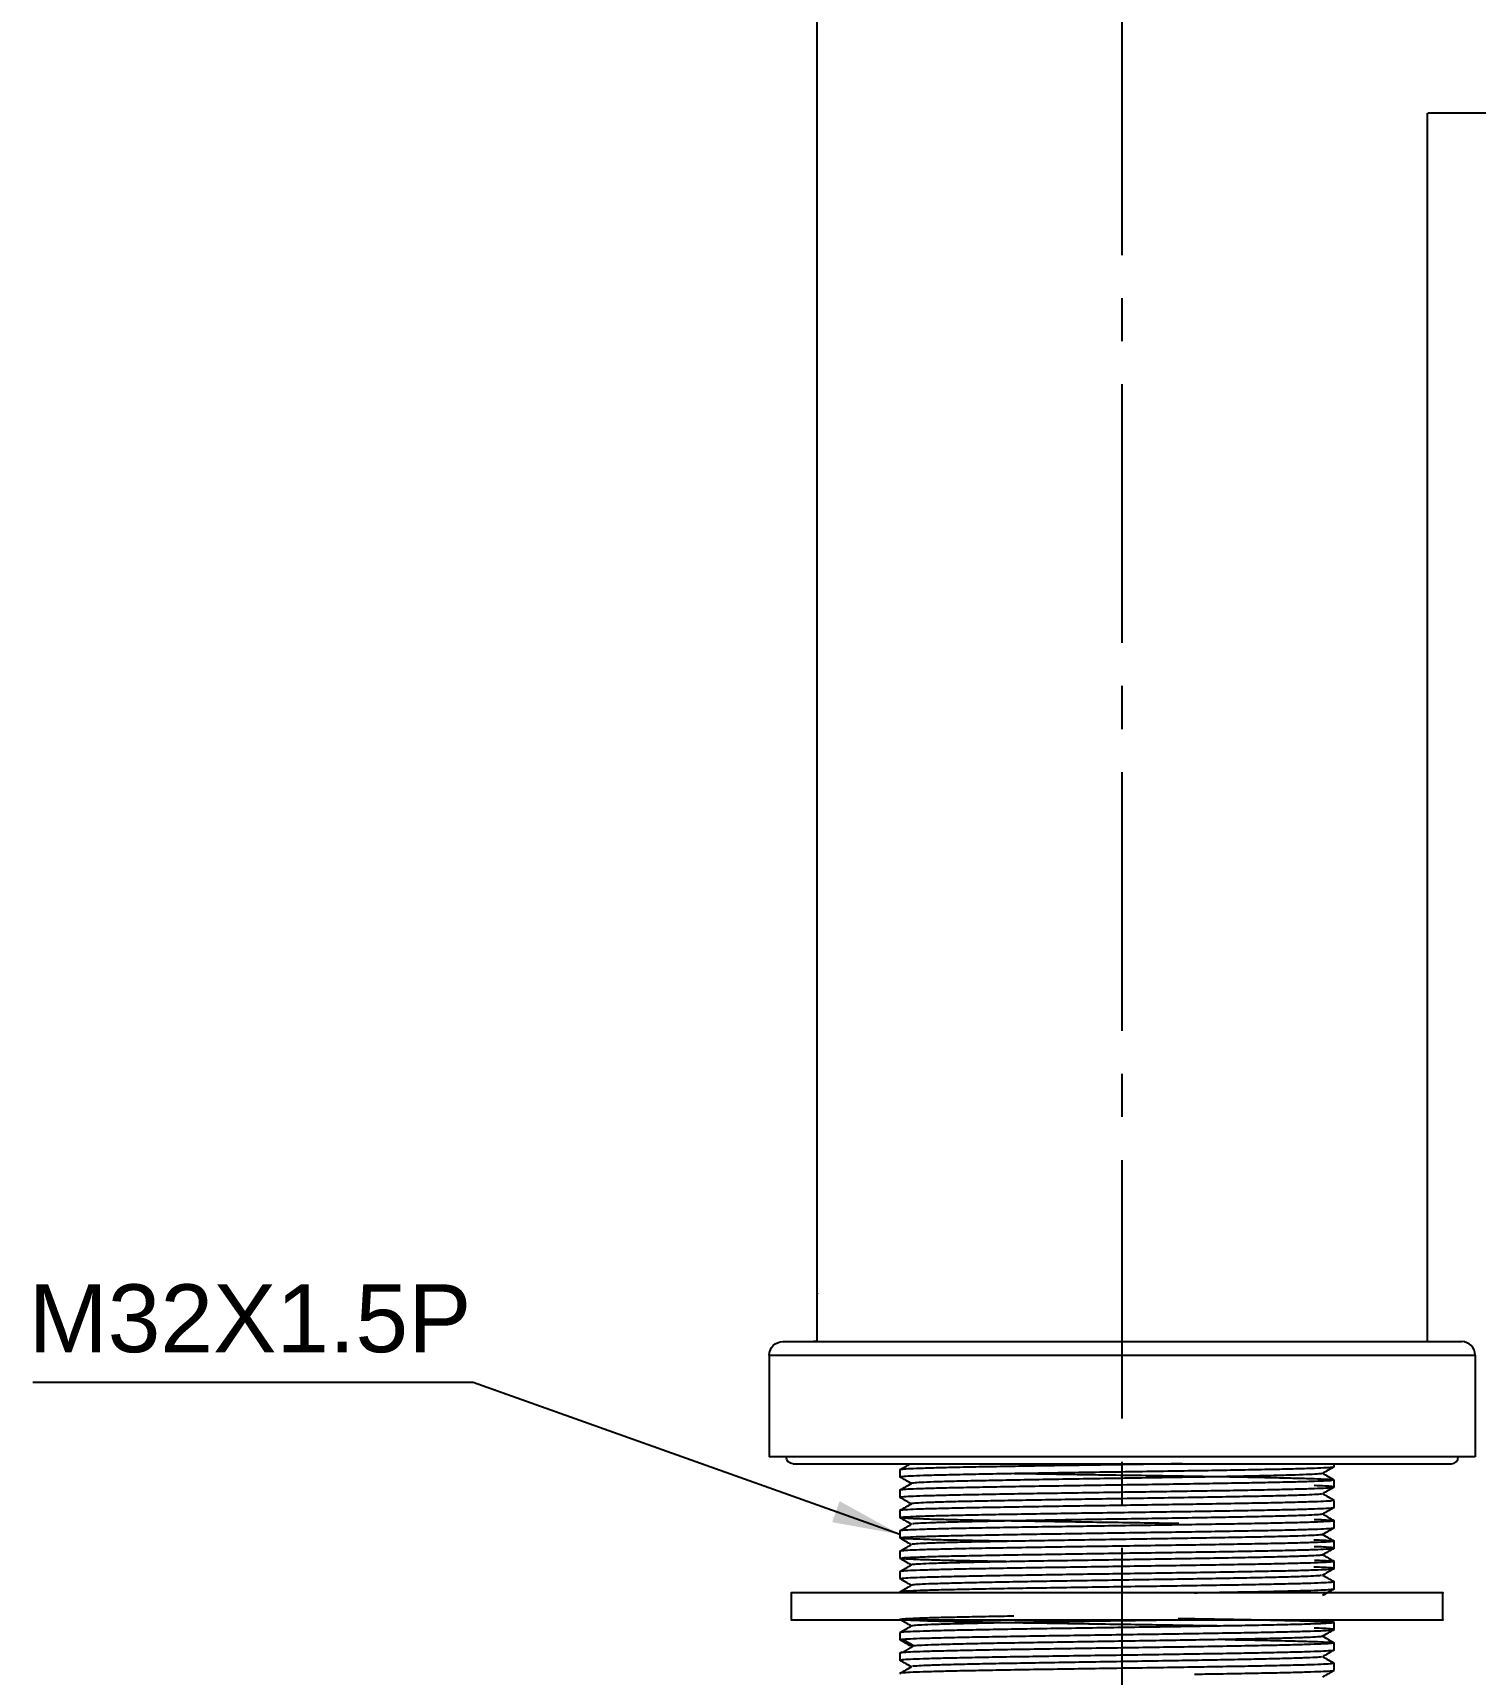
# Model space of a CAD drawing. Extents: x 10274 to 11115, y -16168 to -15573.
# Drawn here: x 10392.9 to 10499.2, y -15933 to -15812 of the extents above; entities that cross this region are included whole.
import ezdxf

# ---------------------------------------------------------------- set-up
doc = ezdxf.new("R2010")
doc.units = 0
doc.header["$MEASUREMENT"] = 0
doc.linetypes.add('CENTER2', pattern=[28.575, 19.05, -3.175, 3.175, -3.175])
doc.layers.get('0').update_dxf_attribs({"linetype": 'CONTINUOUS'})
doc.layers.get('Defpoints').update_dxf_attribs({"linetype": 'CONTINUOUS'})
doc.layers.add('CENTER', color=1, linetype='CENTER2')
doc.layers.add('DIM_', color=3, linetype='CONTINUOUS', lineweight=9)
doc.styles.get("Standard").update_dxf_attribs({"font": 'arial.ttf'})
doc.dimstyles.new('STANDARD$0', dxfattribs={"dimtxt": 3.5, "dimasz": 2.5, "dimexe": 0.7, "dimexo": 0.7, "dimgap": 0.5, "dimtad": 3, "dimdec": 4, "dimdsep": 46, "dimtxsty": 'Standard', "dimcen": 0, "dimclrd": 2, "dimclre": 2, "dimclrt": 4, "dimadec": 0, "dimazin": 0, "dimtp": 0.2, "dimtm": 0.1, "dimtfac": 0.5, "dimtdec": 4, "dimtmove": 1, "dimatfit": 3, "dimfxl": 1, "dimtolj": 1, "dimarcsym": 0})
doc.dimstyles.new('사본(2) STANDARD', dxfattribs={"dimscale": 0, "dimtxt": 5, "dimasz": 5, "dimexe": 1.25, "dimexo": 0.625, "dimgap": 1.5, "dimtad": 3, "dimtih": 1, "dimtoh": 1, "dimdec": 1, "dimzin": 9, "dimdsep": 46, "dimtxsty": 'Standard', "dimcen": 2.5, "dimclrd": 3, "dimclre": 3, "dimclrt": 4, "dimadec": 0, "dimazin": 0, "dimtfac": 1, "dimtdec": 1, "dimtmove": 0, "dimatfit": 3, "dimfxl": 1.25, "dimtfill": 1, "dimtolj": 1, "dimtzin": 0, "dimarcsym": 0})

# ---------------------------------------------------------------- blocks, each defined once
blk = doc.blocks.new('*D143')
at = {"layer": 'DIM_', "color": 3, "lineweight": -2, "transparency": 16777216}
for p, q in [((10584.69, -15814.8), (10584.69, -15937.65)), ((10478.17, -15936.95), (10526.78, -15936.95)), ((10579.69, -15936.95), (10544.22, -15936.95))]:
    blk.add_line(p, q, dxfattribs=at)
at = {"layer": 'DIM_', "color": 3, "transparency": 16777216}
for points in [[(10478.17, -15936.12), (10478.17, -15937.78), (10473.17, -15936.95)], [(10579.69, -15936.12), (10579.69, -15937.78), (10584.69, -15936.95)]]:
    blk.add_solid(points, dxfattribs=at)
at = {"layer": 'DIM_', "color": 4, "transparency": 16777216, "insert": (10535.5, -15936.95), "char_height": 5, "attachment_point": 5, "bg_fill": 3, "box_fill_scale": 1.25, "bg_fill_color": 256, "bg_fill_true_color": 13158600, "bg_fill_transparency": 0}
blk.add_mtext('\\A1;111.5', dxfattribs=at)
blk = doc.blocks.new('*D147')
at = {"layer": 'Defpoints', "color": 0, "transparency": 16777216}
for p in [(10659.49, -15916.95), (10473.17, -15956.95), (10473.17, -15956.95)]:
    blk.add_point(p, dxfattribs=at)
at = {"layer": 'DIM_', "color": 3, "lineweight": -2, "transparency": 16777216}
for p, q in [((10659.49, -15917.65), (10659.49, -15957.65)), ((10478.17, -15956.95), (10557.63, -15956.95)), ((10654.49, -15956.95), (10575.03, -15956.95))]:
    blk.add_line(p, q, dxfattribs=at)
at = {"layer": 'DIM_', "color": 3, "transparency": 16777216}
for points in [[(10478.17, -15956.12), (10478.17, -15957.78), (10473.17, -15956.95)], [(10654.49, -15956.12), (10654.49, -15957.78), (10659.49, -15956.95)]]:
    blk.add_solid(points, dxfattribs=at)
at = {"layer": 'DIM_', "color": 4, "transparency": 16777216, "insert": (10566.33, -15956.95), "char_height": 5, "attachment_point": 5, "bg_fill": 3, "box_fill_scale": 1.25, "bg_fill_color": 256, "bg_fill_true_color": 13158600, "bg_fill_transparency": 0}
blk.add_mtext('\\A1;186.3', dxfattribs=at)

msp = doc.modelspace()

# ---------------------------------------------------------------- linework, layer by layer
at = {"lineweight": -3}
for p, q in [((10450.669, -15759.951), (10450.669, -15908.419)), ((10450.744, -15904.899), (10450.745, -15904.893)), ((10447.169, -15909.451), (10447.169, -15916.951))]:
    msp.add_line(p, q, dxfattribs=at)
at = {"lineweight": -3, "extrusion": (0, 0, -1)}
for centre, radius, start, end in [((-10448.169, -15909.451), 1, 0, 90), ((-10450.419, -15907.451), 1, 255.52124, 270), ((-10448.919, -15916.951), 0.5, 270.00002, 0)]:
    msp.add_arc(centre, radius, start, end, dxfattribs=at)
for points, degree in [([(10456.784, -15917.899), (10456.783, -15918.156), (10456.783, -15918.413)], 2), ([(10457.643, -15918.912), (10457.358, -15918.748), (10457.073, -15918.583), (10456.789, -15918.419)], 3), ([(10456.844, -15918.434), (10456.815, -15918.429), (10456.797, -15918.424), (10456.789, -15918.419)], 3), ([(10456.789, -15919.393), (10457.073, -15919.229), (10457.358, -15919.064), (10457.643, -15918.9)], 3), ([(10456.783, -15919.399), (10456.783, -15919.656), (10456.783, -15919.913)], 2), ([(10457.582, -15920.377), (10457.317, -15920.224), (10457.053, -15920.072), (10456.789, -15919.919)], 3), ([(10456.783, -15920.899), (10456.783, -15921.156), (10456.784, -15921.413)], 2), ([(10456.789, -15920.893), (10457.073, -15920.729), (10457.358, -15920.564), (10457.643, -15920.4)], 3), ([(10457.643, -15921.912), (10457.359, -15921.748), (10457.074, -15921.583), (10456.789, -15921.419)], 3), ([(10456.784, -15922.399), (10456.783, -15922.656), (10456.783, -15922.913)], 2), ([(10456.789, -15922.393), (10457.074, -15922.229), (10457.359, -15922.064), (10457.643, -15921.9)], 3), ([(10456.783, -15923.899), (10456.783, -15924.156), (10456.784, -15924.413)], 2), ([(10457.643, -15923.413), (10457.358, -15923.248), (10457.074, -15923.084), (10456.789, -15922.919)], 3), ([(10456.789, -15923.893), (10457.073, -15923.729), (10457.358, -15923.564), (10457.643, -15923.4)], 3), ([(10457.644, -15924.912), (10457.359, -15924.748), (10457.074, -15924.583), (10456.789, -15924.419)], 3), ([(10456.789, -15925.393), (10457.074, -15925.229), (10457.359, -15925.064), (10457.644, -15924.9)], 3), ([(10456.784, -15925.399), (10456.784, -15925.656), (10456.783, -15925.913)], 2), ([(10457.643, -15926.412), (10457.358, -15926.248), (10457.074, -15926.083), (10456.789, -15925.919)], 3), ([(10448.783, -15926.951), (10448.783, -15927.951), (10448.783, -15928.951)], 2), ([(10456.783, -15926.899), (10456.783, -15926.925), (10456.783, -15926.951)], 2), ([(10456.789, -15926.893), (10457.074, -15926.728), (10457.359, -15926.564), (10457.644, -15926.399)], 3), ([(10456.783, -15929.899), (10456.784, -15930.156), (10456.784, -15930.413)], 2), ([(10457.643, -15929.412), (10457.358, -15929.248), (10457.074, -15929.083), (10456.789, -15928.919)], 3), ([(10456.789, -15929.893), (10457.074, -15929.729), (10457.359, -15929.564), (10457.643, -15929.4)], 3), ([(10457.609, -15930.893), (10457.336, -15930.735), (10457.063, -15930.577), (10456.789, -15930.419)], 3), ([(10456.783, -15931.399), (10456.783, -15931.656), (10456.783, -15931.913)], 2), ([(10456.789, -15931.393), (10456.841, -15931.363), (10456.894, -15931.333), (10456.946, -15931.303)], 3), ([(10457.643, -15932.412), (10457.358, -15932.248), (10457.074, -15932.084), (10456.789, -15931.919)], 3), ([(10456.789, -15932.893), (10457.074, -15932.729), (10457.358, -15932.564), (10457.643, -15932.4)], 3)]:
    msp.add_open_spline(points, degree=degree)
at = {"lineweight": -3}
for points, degree in [([(10456.789, -15917.893), (10457.044, -15917.746), (10457.3, -15917.598), (10457.555, -15917.451)], 3), ([(10456.871, -15930.388), (10456.9, -15930.384), (10456.937, -15930.379), (10456.981, -15930.375)], 3), ([(10457.824, -15930.869), (10457.402, -15930.622), (10456.981, -15930.375)], 2), ([(10457.824, -15930.869), (10457.402, -15931.115), (10456.981, -15931.362)], 2), ([(10457.824, -15930.869), (10457.722, -15930.879), (10457.662, -15930.889), (10457.644, -15930.899)], 3), ([(10456.981, -15931.362), (10456.937, -15931.366), (10456.9, -15931.37), (10456.871, -15931.374)], 3), ([(10457.662, -15932.42), (10457.663, -15932.42), (10457.663, -15932.42), (10457.664, -15932.42)], 3)]:
    msp.add_open_spline(points, degree=degree, dxfattribs=at)
for points, knots in [([(10464.834, -15923.164), (10464.328, -15923.155), (10463.123, -15923.134), (10461.388, -15923.1), (10459.763, -15923.062), (10458.467, -15923.025), (10457.504, -15922.988), (10456.946, -15922.952), (10456.807, -15922.93), (10456.789, -15922.919)], [-16.865007, -16.865007, -16.865007, -16.865007, -15.1263827, -12.6053189, -10.0842551, -7.5631913, -5.0421276, -2.5210638, -0.4205179, -0.4205179, -0.4205179, -0.4205179]), ([(10464.819, -15924.664), (10464.522, -15924.658), (10463.591, -15924.642), (10462.12, -15924.615), (10460.54, -15924.581), (10459.212, -15924.548), (10458.145, -15924.514), (10457.369, -15924.481), (10456.919, -15924.449), (10456.805, -15924.428), (10456.789, -15924.419)], [-16.8311191, -16.8311191, -16.8311191, -16.8311191, -15.7978888, -13.5410476, -11.2842063, -9.0273651, -6.7705238, -4.5136825, -2.2568413, -0.411336, -0.411336, -0.411336, -0.411336])]:
    msp.add_open_spline(points, degree=3, knots=knots, dxfattribs=at)
for points, knots in [([(10456.783, -15928.913), (10456.783, -15928.901), (10456.914, -15928.876), (10457.507, -15928.838), (10458.48, -15928.8), (10459.772, -15928.763), (10461.393, -15928.726), (10463.214, -15928.69), (10464.549, -15928.667), (10465.189, -15928.656)], [-50.4213234, -50.4213234, -50.4213234, -50.4213234, -47.9002572, -45.3791911, -42.8581249, -40.3370587, -37.8159926, -35.2949264, -33.111654, -33.111654, -33.111654, -33.111654]), ([(10457.182, -15930.466), (10457.102, -15930.461), (10456.903, -15930.445), (10456.807, -15930.43), (10456.789, -15930.419)], [46.8252629, 46.8252629, 46.8252629, 46.8252629, 47.9001852, 49.9968529, 49.9968529, 49.9968529, 49.9968529])]:
    msp.add_open_spline(points, degree=3, knots=knots)
at = {"layer": 'CENTER'}
msp.add_line((10473.169, -15999.851), (10473.169, -15726.301), dxfattribs=at)

# ---------------------------------------------------------------- texts
at = {"layer": 'DIM_', "color": 4, "insert": (10408.912, -15906.767), "char_height": 5, "attachment_point": 5}
msp.add_mtext('M32X1.5P', dxfattribs=at)

# ---------------------------------------------------------------- leaders
at = {"layer": 'DIM_', "color": 6}
msp.add_leader([(10456.783, -15922.656), (10425.354, -15911.462), (10392.91, -15911.462)], dimstyle='사본(2) STANDARD', override={"dimscale": 1, "dimtad": 0}, dxfattribs=at)

# ---------------------------------------------------------------- next in the draw order: dimensions: what is measured, and where the dimension line sits
at = {"layer": 'DIM_', "color": 3}
dim = msp.add_linear_dim(base=(10473.169, -15936.951), p1=(10584.685, -15814.097), p2=(10473.169, -15936.951), dimstyle='STANDARD$0', override={"dimtxt": 5, "dimasz": 5, "dimtad": 0, "dimtih": 1, "dimdec": 1, "dimzin": 9, "dimclrd": 3, "dimclre": 3, "dimtdec": 1, "dimtofl": 0, "dimfxl": 1.25, "dimtfill": 1}, dxfattribs=at)
dim.commit()
dim.dimension.update_dxf_attribs({"geometry": '*D143', "text_midpoint": (10535.5, -15936.951), "dimtype": 160})

# ---------------------------------------------------------------- next in the draw order: linework, layer by layer
at = {"lineweight": -3}
for p, q in [((10495.669, -15908.418), (10495.669, -15817.953)), ((10524.465, -15817.951), (10495.67, -15817.951)), ((10448.169, -15908.451), (10498.169, -15908.451)), ((10447.169, -15909.451), (10499.169, -15909.451))]:
    msp.add_line(p, q, dxfattribs=at)
for centre, start, end in [((10495.919, -15907.451), 255.52164, 270), ((10498.169, -15909.451), 0, 90)]:
    msp.add_arc(centre, 1, start, end, dxfattribs=at)

# ---------------------------------------------------------------- next in the draw order: dimensions: what is measured, and where the dimension line sits
at = {"layer": 'DIM_', "color": 3}
dim = msp.add_linear_dim(base=(10473.169, -15956.951), p1=(10659.488, -15916.951), p2=(10473.169, -15956.951), dimstyle='STANDARD$0', override={"dimtxt": 5, "dimasz": 5, "dimtad": 0, "dimtih": 1, "dimdec": 1, "dimzin": 9, "dimclrd": 3, "dimclre": 3, "dimtdec": 1, "dimtofl": 0, "dimfxl": 1.25, "dimtfill": 1}, dxfattribs=at)
dim.commit()
dim.dimension.update_dxf_attribs({"geometry": '*D147', "text_midpoint": (10566.329, -15956.951)})

# ---------------------------------------------------------------- next in the draw order: linework, layer by layer
at = {"lineweight": -3}
for p, q in [((10499.169, -15909.451), (10499.169, -15916.951)), ((10499.169, -15916.951), (10447.169, -15916.951)), ((10448.919, -15917.451), (10497.419, -15917.451))]:
    msp.add_line(p, q, dxfattribs=at)
msp.add_arc((10497.419, -15916.951), 0.5, 270.00002, 0, dxfattribs=at)
for points, knots in [([(10456.783, -15918.413), (10456.783, -15918.401), (10456.914, -15918.376), (10457.506, -15918.338), (10458.479, -15918.3), (10459.777, -15918.263), (10461.397, -15918.226), (10463.336, -15918.188), (10465.518, -15918.15), (10467.837, -15918.113), (10470.271, -15918.075), (10472.772, -15918.038), (10475.302, -15918), (10477.747, -15917.963), (10480.085, -15917.925), (10482.244, -15917.888), (10484.171, -15917.85), (10485.815, -15917.812), (10487.105, -15917.775), (10488.075, -15917.737), (10488.621, -15917.702), (10488.76, -15917.68), (10488.778, -15917.669)], [0, 0, 0, 0, 2.5210647, 5.0421294, 7.5631941, 10.0842588, 12.6053235, 15.1263882, 17.6474529, 20.1685176, 22.6895823, 25.210647, 27.7317117, 30.2527765, 32.7738412, 35.2949059, 37.8159706, 40.3370353, 42.8581, 45.3791647, 47.9002294, 49.9952064, 49.9952064, 49.9952064, 49.9952064]), ([(10477.606, -15917.451), (10477.491, -15917.453), (10477.376, -15917.455), (10477.26, -15917.456), (10477.254, -15917.457), (10477.248, -15917.457), (10477.243, -15917.457), (10476.631, -15917.466), (10475.191, -15917.488), (10472.843, -15917.523), (10470.296, -15917.561), (10467.856, -15917.599), (10465.529, -15917.636), (10463.341, -15917.674), (10461.397, -15917.712), (10459.767, -15917.75), (10458.471, -15917.787), (10457.504, -15917.824), (10456.946, -15917.86), (10456.807, -15917.883), (10456.789, -15917.893)], [-30.0386792, -30.0386792, -30.0386792, -30.0386792, -29.6757971, -29.6757971, -29.6757971, -29.6569906, -29.6569906, -29.6569906, -27.7316847, -25.2106225, -22.6895602, -20.168498, -17.6474357, -15.1263735, -12.6053112, -10.084249, -7.5631867, -5.0421245, -2.5210622, -0.419287, -0.419287, -0.419287, -0.419287]), ([(10488.783, -15918.649), (10488.783, -15918.661), (10488.652, -15918.687), (10488.069, -15918.724), (10487.1, -15918.762), (10485.819, -15918.798), (10484.194, -15918.836), (10482.294, -15918.873), (10480.163, -15918.91), (10477.848, -15918.948), (10475.414, -15918.985), (10472.88, -15919.023), (10470.365, -15919.06), (10467.91, -15919.098), (10465.572, -15919.135), (10463.369, -15919.174), (10461.412, -15919.212), (10459.78, -15919.249), (10458.476, -15919.286), (10457.502, -15919.324), (10456.945, -15919.36), (10456.806, -15919.383), (10456.789, -15919.393)], [0, 0, 0, 0, 2.5210641, 5.0421282, 7.5631923, 10.0842563, 12.6053204, 15.1263845, 17.6474486, 20.1685127, 22.6895768, 25.2106409, 27.731705, 30.252769, 32.7738331, 35.2948972, 37.8159613, 40.3370254, 42.8580895, 45.3791536, 47.9002177, 50.0049024, 50.0049024, 50.0049024, 50.0049024]), ([(10487.92, -15918.164), (10487.891, -15918.177), (10487.699, -15918.203), (10487.031, -15918.241), (10485.978, -15918.28), (10484.573, -15918.319), (10482.867, -15918.358), (10480.91, -15918.396), (10478.74, -15918.435), (10476.417, -15918.473), (10473.986, -15918.512), (10471.503, -15918.551), (10469.066, -15918.59), (10466.722, -15918.629), (10464.573, -15918.667), (10462.633, -15918.705), (10460.922, -15918.744), (10459.532, -15918.783), (10458.493, -15918.822), (10457.841, -15918.861), (10457.665, -15918.887), (10457.643, -15918.899)], [278.6234902, 278.6234902, 278.6234902, 278.6234902, 281.0891848, 283.5548794, 286.020574, 288.4862686, 290.9519632, 293.4176578, 295.8833524, 298.349047, 300.8147417, 303.2804363, 305.7461309, 308.2118255, 310.6775201, 313.1432147, 315.6089093, 318.0746039, 320.5402985, 323.0059931, 325.4420602, 325.4420602, 325.4420602, 325.4420602]), ([(10465.231, -15918.157), (10465.297, -15918.158), (10466.101, -15918.171), (10467.714, -15918.198), (10470.15, -15918.235), (10472.694, -15918.273), (10475.231, -15918.311), (10477.676, -15918.348), (10480.011, -15918.386), (10482.209, -15918.424), (10484.162, -15918.462), (10485.796, -15918.5), (10487.093, -15918.536), (10488.064, -15918.574), (10488.622, -15918.61), (10488.761, -15918.633), (10488.778, -15918.643)], [17.4203649, 17.4203649, 17.4203649, 17.4203649, 17.6474373, 20.1684998, 22.6895623, 25.2106248, 27.7316872, 30.2527497, 32.7738122, 35.2948747, 37.8159371, 40.3369996, 42.8580621, 45.3791246, 47.900187, 50.0103851, 50.0103851, 50.0103851, 50.0103851]), ([(10456.783, -15919.913), (10456.783, -15919.9), (10456.914, -15919.876), (10457.507, -15919.838), (10458.481, -15919.8), (10459.772, -15919.763), (10461.393, -15919.726), (10463.296, -15919.689), (10465.458, -15919.651), (10467.773, -15919.614), (10470.211, -15919.576), (10472.713, -15919.539), (10475.217, -15919.502), (10477.673, -15919.464), (10480.014, -15919.427), (10482.207, -15919.388), (10484.141, -15919.351), (10485.783, -15919.313), (10487.087, -15919.276), (10488.065, -15919.238), (10488.622, -15919.202), (10488.76, -15919.18), (10488.778, -15919.169)], [-50.421317, -50.421317, -50.421317, -50.421317, -47.9002511, -45.3791853, -42.8581194, -40.3370536, -37.8159877, -35.2949219, -32.773856, -30.2527902, -27.7317243, -25.2106585, -22.6895926, -20.1685268, -17.6474609, -15.1263951, -12.6053292, -10.0842634, -7.5631975, -5.0421317, -2.5210658, -0.4234508, -0.4234508, -0.4234508, -0.4234508]), ([(10488.783, -15920.149), (10488.783, -15920.161), (10488.653, -15920.187), (10488.06, -15920.224), (10487.086, -15920.262), (10485.794, -15920.299), (10484.174, -15920.336), (10482.267, -15920.373), (10480.104, -15920.411), (10477.788, -15920.449), (10475.349, -15920.486), (10472.851, -15920.523), (10470.344, -15920.561), (10467.889, -15920.598), (10465.548, -15920.636), (10463.357, -15920.674), (10461.426, -15920.712), (10459.783, -15920.749), (10458.48, -15920.786), (10457.502, -15920.824), (10456.944, -15920.86), (10456.806, -15920.883), (10456.789, -15920.893)], [-50.4213208, -50.4213208, -50.4213208, -50.4213208, -47.9002548, -45.3791887, -42.8581227, -40.3370567, -37.8159906, -35.2949246, -32.7738585, -30.2527925, -27.7317265, -25.2106604, -22.6895944, -20.1685283, -17.6474623, -15.1263962, -12.6053302, -10.0842642, -7.5631981, -5.0421321, -2.521066, -0.4116457, -0.4116457, -0.4116457, -0.4116457]), ([(10487.882, -15919.675), (10487.817, -15919.688), (10487.553, -15919.714), (10486.764, -15919.753), (10485.612, -15919.791), (10484.137, -15919.83), (10482.346, -15919.869), (10480.295, -15919.908), (10478.048, -15919.947), (10475.667, -15919.985), (10473.217, -15920.024), (10470.759, -15920.063), (10468.356, -15920.101), (10466.065, -15920.14), (10463.949, -15920.179), (10462.065, -15920.218), (10460.456, -15920.256), (10459.195, -15920.295), (10458.274, -15920.333), (10457.778, -15920.368), (10457.659, -15920.39), (10457.643, -15920.399)], [12.328473, 12.328473, 12.328473, 12.328473, 14.7941676, 17.2598622, 19.7255568, 22.1912514, 24.656946, 27.1226406, 29.5883352, 32.0540298, 34.5197245, 36.9854191, 39.4511137, 41.9168083, 44.3825029, 46.8481975, 49.3138921, 51.7795867, 54.2452813, 56.7109759, 58.4622389, 58.4622389, 58.4622389, 58.4622389]), ([(10456.784, -15921.413), (10456.784, -15921.401), (10456.915, -15921.376), (10457.499, -15921.338), (10458.468, -15921.301), (10459.749, -15921.264), (10461.374, -15921.227), (10463.273, -15921.189), (10465.406, -15921.152), (10467.721, -15921.115), (10470.155, -15921.077), (10472.688, -15921.039), (10475.201, -15921.002), (10477.656, -15920.964), (10479.995, -15920.927), (10482.198, -15920.889), (10484.154, -15920.85), (10485.786, -15920.813), (10487.091, -15920.776), (10488.065, -15920.738), (10488.622, -15920.702), (10488.761, -15920.679), (10488.778, -15920.669)], [0, 0, 0, 0, 2.5210642, 5.0421283, 7.5631925, 10.0842566, 12.6053208, 15.1263849, 17.6474491, 20.1685132, 22.6895774, 25.2106415, 27.7317057, 30.2527698, 32.773834, 35.2948981, 37.8159623, 40.3370264, 42.8580906, 45.3791547, 47.9002189, 50.0095252, 50.0095252, 50.0095252, 50.0095252]), ([(10477.334, -15921.857), (10476.702, -15921.847), (10475.241, -15921.825), (10472.875, -15921.789), (10470.34, -15921.752), (10467.893, -15921.714), (10465.558, -15921.677), (10463.359, -15921.638), (10461.405, -15921.6), (10459.771, -15921.563), (10458.475, -15921.526), (10457.503, -15921.488), (10456.945, -15921.452), (10456.807, -15921.429), (10456.789, -15921.419)], [20.6957245, 20.6957245, 20.6957245, 20.6957245, 22.6895624, 25.2106249, 27.7316874, 30.2527499, 32.7738124, 35.2948748, 37.8159373, 40.3369998, 42.8580623, 45.3791248, 47.9001873, 50.0068404, 50.0068404, 50.0068404, 50.0068404]), ([(10487.924, -15921.162), (10487.911, -15921.17), (10487.811, -15921.191), (10487.377, -15921.224), (10486.493, -15921.263), (10485.252, -15921.302), (10483.687, -15921.34), (10481.827, -15921.379), (10479.732, -15921.418), (10477.47, -15921.456), (10475.062, -15921.495), (10472.597, -15921.534), (10470.141, -15921.573), (10467.756, -15921.611), (10465.536, -15921.649), (10463.458, -15921.688), (10461.629, -15921.727), (10460.098, -15921.766), (10458.912, -15921.805), (10458.088, -15921.844), (10457.793, -15921.869), (10457.712, -15921.882)], [107.016699, 107.016699, 107.016699, 107.016699, 108.4905626, 110.9562572, 113.4219518, 115.8876464, 118.353341, 120.8190356, 123.2847302, 125.7504248, 128.2161194, 130.681814, 133.1475086, 135.6132032, 138.0788978, 140.5445924, 143.010287, 145.4759816, 147.9416762, 150.4073708, 152.8730654, 152.8730654, 152.8730654, 152.8730654]), ([(10456.783, -15922.913), (10456.783, -15922.9), (10456.915, -15922.876), (10457.497, -15922.838), (10458.457, -15922.801), (10459.743, -15922.764), (10461.368, -15922.727), (10463.29, -15922.689), (10465.421, -15922.652), (10467.736, -15922.614), (10470.172, -15922.577), (10472.72, -15922.539), (10475.266, -15922.501), (10477.706, -15922.464), (10480.035, -15922.426), (10482.224, -15922.388), (10484.169, -15922.35), (10485.8, -15922.312), (10487.095, -15922.276), (10488.063, -15922.238), (10488.621, -15922.202), (10488.76, -15922.18), (10488.778, -15922.169)], [-50.4212462, -50.4212462, -50.4212462, -50.4212462, -47.9001839, -45.3791216, -42.8580593, -40.336997, -37.8159347, -35.2948724, -32.7738101, -30.2527477, -27.7316854, -25.2106231, -22.6895608, -20.1684985, -17.6474362, -15.1263739, -12.6053116, -10.0842492, -7.5631869, -5.0421246, -2.5210623, -0.4231011, -0.4231011, -0.4231011, -0.4231011]), ([(10488.784, -15921.649), (10488.784, -15921.662), (10488.653, -15921.686), (10488.061, -15921.724), (10487.088, -15921.762), (10485.79, -15921.799), (10484.17, -15921.836), (10482.233, -15921.874), (10480.051, -15921.912), (10477.732, -15921.949), (10475.297, -15921.987), (10472.798, -15922.024), (10470.269, -15922.062), (10467.824, -15922.099), (10465.485, -15922.137), (10463.324, -15922.174), (10461.398, -15922.212), (10459.754, -15922.25), (10458.463, -15922.287), (10457.492, -15922.325), (10456.946, -15922.36), (10456.807, -15922.383), (10456.789, -15922.393)], [0, 0, 0, 0, 2.5210647, 5.0421293, 7.563194, 10.0842586, 12.6053233, 15.1263879, 17.6474526, 20.1685173, 22.6895819, 25.2106466, 27.7317112, 30.2527759, 32.7738405, 35.2949052, 37.8159699, 40.3370345, 42.8580992, 45.3791638, 47.9002285, 49.9954919, 49.9954919, 49.9954919, 49.9954919]), ([(10487.923, -15922.662), (10487.904, -15922.674), (10487.758, -15922.698), (10487.175, -15922.735), (10486.2, -15922.773), (10484.87, -15922.812), (10483.216, -15922.85), (10481.288, -15922.889), (10479.133, -15922.928), (10476.814, -15922.967), (10474.384, -15923.006), (10471.946, -15923.044), (10469.496, -15923.083), (10467.137, -15923.122), (10464.924, -15923.16), (10462.919, -15923.199), (10461.188, -15923.238), (10459.746, -15923.277), (10458.643, -15923.316), (10457.922, -15923.355), (10457.702, -15923.38), (10457.658, -15923.393)], [202.5465501, 202.5465501, 202.5465501, 202.5465501, 204.6526521, 207.1183467, 209.5840413, 212.0497359, 214.5154305, 216.9811251, 219.4468197, 221.9125143, 224.3782089, 226.8439035, 229.3095981, 231.7752927, 234.2409874, 236.706682, 239.1723766, 241.6380712, 244.1037658, 246.5694604, 249.035155, 249.035155, 249.035155, 249.035155]), ([(10456.784, -15924.413), (10456.784, -15924.401), (10456.914, -15924.376), (10457.505, -15924.338), (10458.462, -15924.301), (10459.756, -15924.264), (10461.385, -15924.226), (10463.321, -15924.188), (10465.489, -15924.151), (10467.796, -15924.113), (10470.234, -15924.076), (10472.781, -15924.038), (10475.327, -15924), (10477.764, -15923.963), (10480.071, -15923.926), (10482.241, -15923.888), (10484.177, -15923.85), (10485.808, -15923.812), (10487.105, -15923.775), (10488.063, -15923.738), (10488.622, -15923.702), (10488.761, -15923.679), (10488.778, -15923.669)], [-50.4213037, -50.4213037, -50.4213037, -50.4213037, -47.9002385, -45.3791733, -42.8581082, -40.337043, -37.8159778, -35.2949126, -32.7738474, -30.2527822, -27.731717, -25.2106519, -22.6895867, -20.1685215, -17.6474563, -15.1263911, -12.6053259, -10.0842607, -7.5631956, -5.0421304, -2.5210652, -0.4098899, -0.4098899, -0.4098899, -0.4098899]), ([(10488.783, -15923.149), (10488.783, -15923.162), (10488.653, -15923.187), (10488.063, -15923.224), (10487.097, -15923.262), (10485.804, -15923.299), (10484.176, -15923.336), (10482.232, -15923.374), (10480.046, -15923.412), (10477.723, -15923.45), (10475.296, -15923.487), (10472.763, -15923.524), (10470.225, -15923.562), (10467.79, -15923.6), (10465.465, -15923.637), (10463.319, -15923.675), (10461.382, -15923.712), (10459.744, -15923.75), (10458.453, -15923.787), (10457.492, -15923.825), (10456.945, -15923.86), (10456.806, -15923.883), (10456.789, -15923.893)], [-50.4213008, -50.4213008, -50.4213008, -50.4213008, -47.9002357, -45.3791707, -42.8581056, -40.3370406, -37.8159756, -35.2949105, -32.7738455, -30.2527805, -27.7317154, -25.2106504, -22.6895853, -20.1685203, -17.6474553, -15.1263902, -12.6053252, -10.0842602, -7.5631951, -5.0421301, -2.521065, -0.4113424, -0.4113424, -0.4113424, -0.4113424]), ([(10488.783, -15924.649), (10488.783, -15924.662), (10488.653, -15924.686), (10488.062, -15924.724), (10487.105, -15924.761), (10485.81, -15924.798), (10484.181, -15924.836), (10482.244, -15924.874), (10480.072, -15924.912), (10477.764, -15924.949), (10475.326, -15924.986), (10472.781, -15925.024), (10470.236, -15925.062), (10467.8, -15925.099), (10465.494, -15925.137), (10463.327, -15925.174), (10461.39, -15925.212), (10459.758, -15925.25), (10458.461, -15925.287), (10457.503, -15925.324), (10456.946, -15925.36), (10456.807, -15925.383), (10456.789, -15925.393)], [-50.4213073, -50.4213073, -50.4213073, -50.4213073, -47.9002419, -45.3791765, -42.8581112, -40.3370458, -37.8159805, -35.2949151, -32.7738497, -30.2527844, -27.731719, -25.2106536, -22.6895883, -20.1685229, -17.6474575, -15.1263922, -12.6053268, -10.0842615, -7.5631961, -5.0421307, -2.5210654, -0.4227442, -0.4227442, -0.4227442, -0.4227442]), ([(10487.913, -15924.167), (10487.874, -15924.18), (10487.666, -15924.206), (10486.955, -15924.245), (10485.871, -15924.284), (10484.441, -15924.322), (10482.727, -15924.361), (10480.765, -15924.399), (10478.55, -15924.438), (10476.185, -15924.477), (10473.729, -15924.516), (10471.255, -15924.555), (10468.831, -15924.594), (10466.516, -15924.632), (10464.365, -15924.671), (10462.434, -15924.71), (10460.772, -15924.748), (10459.42, -15924.787), (10458.422, -15924.826), (10457.822, -15924.863), (10457.664, -15924.888), (10457.644, -15924.899)], [298.349047, 298.349047, 298.349047, 298.349047, 300.8147417, 303.2804363, 305.7461309, 308.2118255, 310.6775201, 313.1432147, 315.6089093, 318.0746039, 320.5402985, 323.0059931, 325.4716877, 327.9373823, 330.4030769, 332.8687715, 335.3344661, 337.8001607, 340.2658553, 342.7315499, 344.9686695, 344.9686695, 344.9686695, 344.9686695]), ([(10456.783, -15925.913), (10456.783, -15925.901), (10456.914, -15925.876), (10457.504, -15925.838), (10458.47, -15925.8), (10459.763, -15925.764), (10461.391, -15925.726), (10463.335, -15925.688), (10465.521, -15925.65), (10467.844, -15925.613), (10470.271, -15925.575), (10472.803, -15925.538), (10475.342, -15925.5), (10477.777, -15925.463), (10480.102, -15925.425), (10482.248, -15925.388), (10484.185, -15925.35), (10485.823, -15925.312), (10487.114, -15925.275), (10488.075, -15925.237), (10488.622, -15925.202), (10488.76, -15925.18), (10488.778, -15925.169)], [-50.4213028, -50.4213028, -50.4213028, -50.4213028, -47.9002377, -45.3791725, -42.8581074, -40.3370423, -37.8159771, -35.294912, -32.7738468, -30.2527817, -27.7317166, -25.2106514, -22.6895863, -20.1685211, -17.647456, -15.1263908, -12.6053257, -10.0842606, -7.5631954, -5.0421303, -2.5210651, -0.4188057, -0.4188057, -0.4188057, -0.4188057]), ([(10488.784, -15926.149), (10488.784, -15926.162), (10488.652, -15926.187), (10488.07, -15926.224), (10487.11, -15926.261), (10485.825, -15926.298), (10484.199, -15926.336), (10482.278, -15926.373), (10480.147, -15926.41), (10477.832, -15926.448), (10475.396, -15926.485), (10472.848, -15926.523), (10470.302, -15926.561), (10467.862, -15926.598), (10465.533, -15926.636), (10463.344, -15926.674), (10461.398, -15926.712), (10459.767, -15926.75), (10458.472, -15926.787), (10457.504, -15926.824), (10456.946, -15926.86), (10456.807, -15926.882), (10456.789, -15926.893)], [-50.4212502, -50.4212502, -50.4212502, -50.4212502, -47.9001877, -45.3791252, -42.8580627, -40.3370002, -37.8159377, -35.2948752, -32.7738126, -30.2527501, -27.7316876, -25.2106251, -22.6895626, -20.1685001, -17.6474376, -15.1263751, -12.6053126, -10.08425, -7.5631875, -5.042125, -2.5210625, -0.423333, -0.423333, -0.423333, -0.423333]), ([(10487.858, -15925.679), (10487.778, -15925.692), (10487.486, -15925.718), (10486.666, -15925.757), (10485.479, -15925.795), (10483.963, -15925.834), (10482.148, -15925.873), (10480.09, -15925.911), (10477.829, -15925.95), (10475.476, -15925.988), (10473.048, -15926.027), (10470.575, -15926.066), (10468.168, -15926.104), (10465.874, -15926.143), (10463.787, -15926.182), (10461.939, -15926.22), (10460.36, -15926.259), (10459.107, -15926.298), (10458.214, -15926.336), (10457.762, -15926.37), (10457.658, -15926.391), (10457.644, -15926.399)], [32.0540301, 32.0540301, 32.0540301, 32.0540301, 34.5197247, 36.9854193, 39.4511139, 41.9168085, 44.3825031, 46.8481978, 49.3138924, 51.779587, 54.2452816, 56.7109762, 59.1766709, 61.6423655, 64.1080601, 66.5737547, 69.0394493, 71.505144, 73.9708386, 76.4365332, 77.9790217, 77.9790217, 77.9790217, 77.9790217]), ([(10478.493, -15926.951), (10479.024, -15926.942), (10480.314, -15926.921), (10482.243, -15926.888), (10484.168, -15926.85), (10485.813, -15926.812), (10487.103, -15926.775), (10488.074, -15926.737), (10488.618, -15926.703), (10488.757, -15926.68), (10488.776, -15926.67)], [31.0695913, 31.0695913, 31.0695913, 31.0695913, 32.7738389, 35.2949034, 37.8159679, 40.3370324, 42.858097, 45.3791615, 47.900226, 49.9474232, 49.9474232, 49.9474232, 49.9474232]), ([(10480.378, -15929.406), (10480.287, -15929.405), (10479.455, -15929.391), (10477.817, -15929.364), (10475.383, -15929.327), (10472.866, -15929.289), (10470.367, -15929.252), (10467.909, -15929.214), (10465.568, -15929.177), (10463.369, -15929.139), (10461.422, -15929.1), (10459.787, -15929.063), (10458.478, -15929.026), (10457.502, -15928.988), (10456.944, -15928.952), (10456.806, -15928.929), (10456.789, -15928.919)], [-33.0846813, -33.0846813, -33.0846813, -33.0846813, -32.7738529, -30.2527873, -27.7317217, -25.2106561, -22.6895905, -20.1685249, -17.6474592, -15.1263936, -12.605328, -10.0842624, -7.5631968, -5.0421312, -2.5210656, -0.413243, -0.413243, -0.413243, -0.413243]), ([(10488.784, -15929.149), (10488.784, -15929.162), (10488.653, -15929.187), (10488.06, -15929.224), (10487.086, -15929.262), (10485.795, -15929.299), (10484.174, -15929.336), (10482.27, -15929.373), (10480.108, -15929.411), (10477.793, -15929.448), (10475.355, -15929.486), (10472.854, -15929.523), (10470.349, -15929.56), (10467.893, -15929.598), (10465.552, -15929.636), (10463.36, -15929.674), (10461.426, -15929.712), (10459.784, -15929.749), (10458.48, -15929.786), (10457.502, -15929.824), (10456.945, -15929.86), (10456.807, -15929.882), (10456.789, -15929.893)], [-50.4213212, -50.4213212, -50.4213212, -50.4213212, -47.9002551, -45.3791891, -42.858123, -40.3370569, -37.8159909, -35.2949248, -32.7738588, -30.2527927, -27.7317267, -25.2106606, -22.6895945, -20.1685285, -17.6474624, -15.1263964, -12.6053303, -10.0842642, -7.5631982, -5.0421321, -2.5210661, -0.4263026, -0.4263026, -0.4263026, -0.4263026]), ([(10456.981, -15930.375), (10457.111, -15930.363), (10457.502, -15930.338), (10458.476, -15930.3), (10459.79, -15930.263), (10461.403, -15930.226), (10463.312, -15930.189), (10465.451, -15930.151), (10467.764, -15930.114), (10470.2, -15930.077), (10472.722, -15930.039), (10475.222, -15930.002), (10477.669, -15929.964), (10480.006, -15929.927), (10482.2, -15929.889), (10484.151, -15929.85), (10485.78, -15929.813), (10487.089, -15929.776), (10488.064, -15929.738), (10488.622, -15929.702), (10488.76, -15929.68), (10488.778, -15929.669)], [-47.8999973, -47.8999973, -47.8999973, -47.8999973, -45.3789448, -42.8578923, -40.3368399, -37.8157874, -35.2947349, -32.7736824, -30.2526299, -27.7315774, -25.2105249, -22.6894724, -20.1684199, -17.6473674, -15.1263149, -12.6052625, -10.08421, -7.5631575, -5.042105, -2.5210525, -0.4216916, -0.4216916, -0.4216916, -0.4216916]), ([(10477.271, -15928.959), (10477.042, -15928.963), (10476.019, -15928.98), (10474.15, -15929.009), (10471.675, -15929.048), (10469.231, -15929.087), (10466.884, -15929.126), (10464.695, -15929.165), (10462.72, -15929.203), (10461.013, -15929.242), (10459.613, -15929.281), (10458.56, -15929.319), (10457.874, -15929.358), (10457.68, -15929.384), (10457.649, -15929.397)], [240.9176021, 240.9176021, 240.9176021, 240.9176021, 241.6380727, 244.1037673, 246.5694619, 249.0351565, 251.5008512, 253.9665458, 256.4322404, 258.897935, 261.3636296, 263.8293243, 266.2950189, 268.7607135, 268.7607135, 268.7607135, 268.7607135]), ([(10477.296, -15928.842), (10477.41, -15928.844), (10478.326, -15928.858), (10479.997, -15928.885), (10482.197, -15928.924), (10484.146, -15928.962), (10485.78, -15928.999), (10487.089, -15929.036), (10488.065, -15929.074), (10488.623, -15929.11), (10488.761, -15929.133), (10488.778, -15929.143)], [29.8948487, 29.8948487, 29.8948487, 29.8948487, 30.2527893, 32.7738551, 35.2949208, 37.8159866, 40.3370524, 42.8581181, 45.3791839, 47.9002497, 50.0066114, 50.0066114, 50.0066114, 50.0066114]), ([(10456.783, -15931.913), (10456.783, -15931.9), (10456.915, -15931.876), (10457.498, -15931.838), (10458.458, -15931.801), (10459.744, -15931.764), (10461.37, -15931.727), (10463.293, -15931.689), (10465.427, -15931.652), (10467.741, -15931.614), (10470.177, -15931.577), (10472.725, -15931.539), (10475.273, -15931.501), (10477.712, -15931.464), (10480.039, -15931.426), (10482.226, -15931.388), (10484.171, -15931.35), (10485.8, -15931.312), (10487.096, -15931.276), (10488.063, -15931.238), (10488.62, -15931.202), (10488.76, -15931.18), (10488.778, -15931.169)], [-50.4212503, -50.4212503, -50.4212503, -50.4212503, -47.9001878, -45.3791253, -42.8580627, -40.3370002, -37.8159377, -35.2948752, -32.7738127, -30.2527502, -27.7316877, -25.2106251, -22.6895626, -20.1685001, -17.6474376, -15.1263751, -12.6053126, -10.0842501, -7.5631875, -5.042125, -2.5210625, -0.4247486, -0.4247486, -0.4247486, -0.4247486]), ([(10480.752, -15930.399), (10481.244, -15930.407), (10482.435, -15930.428), (10484.147, -15930.462), (10485.794, -15930.5), (10487.091, -15930.536), (10488.067, -15930.574), (10488.622, -15930.61), (10488.76, -15930.633), (10488.778, -15930.643)], [-16.8160056, -16.8160056, -16.8160056, -16.8160056, -15.1263936, -12.605328, -10.0842624, -7.5631968, -5.0421312, -2.5210656, -0.4205121, -0.4205121, -0.4205121, -0.4205121]), ([(10488.783, -15932.149), (10488.783, -15932.161), (10488.653, -15932.187), (10488.064, -15932.224), (10487.098, -15932.262), (10485.805, -15932.299), (10484.177, -15932.336), (10482.234, -15932.374), (10480.048, -15932.412), (10477.725, -15932.45), (10475.297, -15932.487), (10472.763, -15932.524), (10470.224, -15932.562), (10467.79, -15932.6), (10465.468, -15932.637), (10463.321, -15932.675), (10461.383, -15932.712), (10459.745, -15932.75), (10458.453, -15932.787), (10457.493, -15932.825), (10456.945, -15932.86), (10456.806, -15932.883), (10456.789, -15932.893)], [-50.4213045, -50.4213045, -50.4213045, -50.4213045, -47.9002393, -45.3791741, -42.8581089, -40.3370436, -37.8159784, -35.2949132, -32.773848, -30.2527827, -27.7317175, -25.2106523, -22.689587, -20.1685218, -17.6474566, -15.1263914, -12.6053261, -10.0842609, -7.5631957, -5.0421305, -2.5210652, -0.4106617, -0.4106617, -0.4106617, -0.4106617]), ([(10478.49, -15932.951), (10479.02, -15932.942), (10480.301, -15932.922), (10482.24, -15932.888), (10484.177, -15932.85), (10485.808, -15932.812), (10487.106, -15932.775), (10488.064, -15932.738), (10488.622, -15932.702), (10488.76, -15932.68), (10488.778, -15932.669)], [31.0528322, 31.0528322, 31.0528322, 31.0528322, 32.7738534, 35.2949191, 37.8159847, 40.3370504, 42.858116, 45.3791817, 47.9002473, 50.0055319, 50.0055319, 50.0055319, 50.0055319])]:
    msp.add_open_spline(points, degree=3, knots=knots, dxfattribs=at)
for points, degree in [([(10488.778, -15917.669), (10488.493, -15917.834), (10488.208, -15917.998), (10487.924, -15918.162)], 3), ([(10488.783, -15917.663), (10488.783, -15917.557), (10488.783, -15917.451)], 2), ([(10488.784, -15920.663), (10488.784, -15920.66), (10488.781, -15920.658), (10488.776, -15920.656)], 3), ([(10488.783, -15926.663), (10488.783, -15926.661), (10488.782, -15926.659), (10488.778, -15926.657)], 3), ([(10488.783, -15930.649), (10488.783, -15930.662), (10488.654, -15930.687), (10488.061, -15930.724), (10487.087, -15930.762), (10485.784, -15930.799), (10484.166, -15930.836), (10482.231, -15930.874), (10480.056, -15930.912), (10477.737, -15930.949), (10475.305, -15930.987), (10472.815, -15931.024), (10470.293, -15931.061), (10467.846, -15931.099), (10465.515, -15931.136), (10463.354, -15931.174), (10461.425, -15931.212), (10459.798, -15931.249), (10458.476, -15931.286), (10457.5, -15931.324), (10457.111, -15931.349), (10456.981, -15931.362)], 3), ([(10487.9, -15930.171), (10487.848, -15930.184), (10487.611, -15930.21), (10486.861, -15930.249), (10485.747, -15930.287), (10484.292, -15930.326), (10482.541, -15930.365), (10480.534, -15930.403), (10478.322, -15930.442), (10475.96, -15930.481), (10473.511, -15930.519), (10471.069, -15930.558), (10468.648, -15930.597), (10466.325, -15930.636), (10464.18, -15930.674), (10462.251, -15930.713), (10460.632, -15930.752), (10459.312, -15930.791), (10458.343, -15930.829), (10457.953, -15930.856), (10457.824, -15930.869)], 3), ([(10487.84, -15931.682), (10487.752, -15931.695), (10487.443, -15931.72), (10486.587, -15931.759), (10485.367, -15931.798), (10483.811, -15931.837), (10481.984, -15931.876), (10479.916, -15931.914), (10477.634, -15931.953), (10475.222, -15931.992), (10472.752, -15932.031), (10470.293, -15932.07), (10467.892, -15932.109), (10465.641, -15932.148), (10463.556, -15932.186), (10461.712, -15932.225), (10460.167, -15932.264), (10458.952, -15932.303), (10458.115, -15932.342), (10457.809, -15932.368), (10457.723, -15932.381)], 3)]:
    msp.add_open_spline(points, degree=degree, dxfattribs=at)
for points, knots in [([(10488.783, -15919.163), (10488.783, -15919.151), (10488.669, -15919.129), (10488.162, -15919.094), (10487.613, -15919.071), (10487.296, -15919.059)], [-11.7572487, -11.7572487, -11.7572487, -11.7572487, -9.4057989, -7.0543492, -4.7856995, -4.7856995, -4.7856995, -4.7856995]), ([(10487.305, -15921.546), (10487.572, -15921.555), (10488.116, -15921.577), (10488.622, -15921.61), (10488.76, -15921.633), (10488.778, -15921.643)], [-6.9508537, -6.9508537, -6.9508537, -6.9508537, -5.0421318, -2.5210659, -0.4201015, -0.4201015, -0.4201015, -0.4201015]), ([(10487.29, -15923.045), (10487.568, -15923.055), (10488.118, -15923.077), (10488.622, -15923.11), (10488.76, -15923.133), (10488.778, -15923.143)], [43.3913277, 43.3913277, 43.3913277, 43.3913277, 45.3791503, 47.9002142, 50.0040661, 50.0040661, 50.0040661, 50.0040661]), ([(10488.783, -15923.663), (10488.783, -15923.651), (10488.652, -15923.626), (10488.11, -15923.591), (10487.573, -15923.569), (10487.308, -15923.56)], [-50.4212756, -50.4212756, -50.4212756, -50.4212756, -47.9002118, -45.379148, -43.4534384, -43.4534384, -43.4534384, -43.4534384]), ([(10488.784, -15925.163), (10488.784, -15925.151), (10488.658, -15925.126), (10488.122, -15925.091), (10487.573, -15925.069), (10487.292, -15925.059)], [-32.3496055, -32.3496055, -32.3496055, -32.3496055, -29.8611743, -27.3727431, -25.3744726, -25.3744726, -25.3744726, -25.3744726]), ([(10487.333, -15924.547), (10487.59, -15924.556), (10488.118, -15924.578), (10488.621, -15924.61), (10488.76, -15924.632), (10488.778, -15924.643)], [-6.9141231, -6.9141231, -6.9141231, -6.9141231, -5.0421325, -2.5210662, -0.4223327, -0.4223327, -0.4223327, -0.4223327]), ([(10488.778, -15925.169), (10488.685, -15925.223), (10488.592, -15925.276), (10488.502, -15925.329), (10488.307, -15925.441), (10488.115, -15925.552), (10487.924, -15925.663)], [0.10007975, 0.10007975, 0.10007975, 0.10007975, 0.4207892, 0.4207892, 0.4207892, 1.08720143, 1.08720143, 1.08720143, 1.08720143]), ([(10488.783, -15929.663), (10488.783, -15929.65), (10488.652, -15929.626), (10488.11, -15929.591), (10487.568, -15929.569), (10487.304, -15929.56)], [-50.4213121, -50.4213121, -50.4213121, -50.4213121, -47.9002465, -45.3791809, -43.4779184, -43.4779184, -43.4779184, -43.4779184])]:
    msp.add_open_spline(points, degree=3, knots=knots)
for points, degree in [([(10487.924, -15918.15), (10488.208, -15918.314), (10488.493, -15918.479), (10488.778, -15918.643)], 3), ([(10488.783, -15919.163), (10488.783, -15918.906), (10488.783, -15918.649)], 2), ([(10488.778, -15919.169), (10488.493, -15919.333), (10488.208, -15919.498), (10487.923, -15919.663)], 3), ([(10487.923, -15919.65), (10488.208, -15919.814), (10488.493, -15919.979), (10488.778, -15920.143)], 3), ([(10488.784, -15920.663), (10488.783, -15920.406), (10488.783, -15920.149)], 2), ([(10488.778, -15920.669), (10488.494, -15920.833), (10488.209, -15920.998), (10487.924, -15921.162)], 3), ([(10487.924, -15921.15), (10488.209, -15921.314), (10488.493, -15921.479), (10488.778, -15921.643)], 3), ([(10488.778, -15922.169), (10488.493, -15922.334), (10488.208, -15922.498), (10487.923, -15922.662)], 3), ([(10487.923, -15922.65), (10488.208, -15922.814), (10488.493, -15922.979), (10488.778, -15923.143)], 3), ([(10488.783, -15922.163), (10488.783, -15921.906), (10488.784, -15921.649)], 2), ([(10488.778, -15923.669), (10488.493, -15923.833), (10488.209, -15923.998), (10487.924, -15924.162)], 3), ([(10488.783, -15923.663), (10488.783, -15923.406), (10488.783, -15923.149)], 2), ([(10487.941, -15924.16), (10488.22, -15924.321), (10488.499, -15924.482), (10488.778, -15924.643)], 3), ([(10488.784, -15925.163), (10488.784, -15924.906), (10488.783, -15924.649)], 2), ([(10487.924, -15925.65), (10488.209, -15925.814), (10488.493, -15925.979), (10488.778, -15926.143)], 3), ([(10488.783, -15926.663), (10488.783, -15926.406), (10488.784, -15926.149)], 2), ([(10488.778, -15926.669), (10488.493, -15926.833), (10488.208, -15926.998), (10487.923, -15927.162)], 3), ([(10496.783, -15928.951), (10496.783, -15927.951), (10496.783, -15926.951)], 2), ([(10488.778, -15929.669), (10488.493, -15929.833), (10488.208, -15929.998), (10487.923, -15930.162)], 3), ([(10488.477, -15928.969), (10488.577, -15929.027), (10488.678, -15929.085), (10488.778, -15929.143)], 3), ([(10488.783, -15929.663), (10488.783, -15929.406), (10488.784, -15929.149)], 2), ([(10487.923, -15930.15), (10488.208, -15930.314), (10488.493, -15930.479), (10488.778, -15930.643)], 3), ([(10488.778, -15931.169), (10488.493, -15931.334), (10488.208, -15931.498), (10487.924, -15931.662)], 3), ([(10488.783, -15931.163), (10488.783, -15930.906), (10488.783, -15930.649)], 2), ([(10487.923, -15931.65), (10488.208, -15931.814), (10488.493, -15931.979), (10488.778, -15932.143)], 3), ([(10488.784, -15932.663), (10488.783, -15932.406), (10488.783, -15932.149)], 2), ([(10488.778, -15932.669), (10488.494, -15932.834), (10488.209, -15932.998), (10487.924, -15933.162)], 3)]:
    msp.add_open_spline(points, degree=degree)
for points in [[(10496.783, -15926.951), (10496.783, -15926.951), (10472.783, -15926.951), (10448.783, -15926.951), (10448.783, -15926.951)], [(10448.783, -15928.951), (10448.783, -15928.951), (10472.783, -15928.951), (10496.783, -15928.951), (10496.783, -15928.951)]]:
    msp.add_rational_spline(points, [1, 0.707106781187, 1, 0.707106781187, 1], degree=2, knots=[-75.3982237, -75.3982237, -75.3982237, -37.6991118, -37.6991118, 0, 0, 0])

doc.saveas('drawing.dxf')
